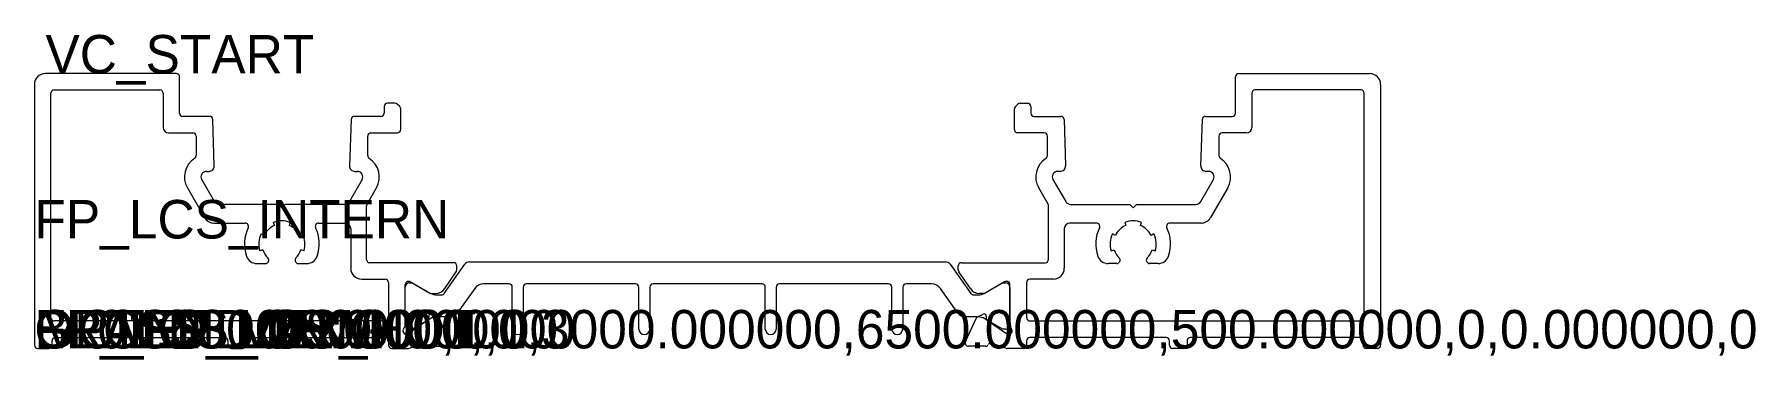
# Model space of a CAD drawing. Header units: metres. Extents: x -62 to 94, y -1 to 136.
# Drawn here: x -62.1 to 94.4, y 106.5 to 136.1 of the extents above.
import ezdxf

# ---------------------------------------------------------------- set-up
doc = ezdxf.new("R2010")
doc.units = ezdxf.units.M

msp = doc.modelspace()

# ---------------------------------------------------------------- linework, layer by layer
for p, q in [((-62.124952, 131.502047), (-62.124952, 107.802047)), ((-49.224952, 132.502047), (-61.124952, 132.502047)), ((-48.924952, 128.902047), (-48.924952, 132.202047)), ((47.075048, 128.902047), (47.075048, 132.202047)), ((47.375048, 132.502047), (59.275048, 132.502047)), ((60.275048, 131.502047), (60.275048, 107.802047)), ((-60.624952, 110.302047), (-60.624952, 130.702047)), ((-60.324952, 131.002047), (-50.724952, 131.002047)), ((-50.424952, 130.702047), (-50.424952, 127.602047)), ((48.575048, 130.702047), (48.575048, 127.602047)), ((58.475048, 131.002047), (48.875048, 131.002047)), ((58.775048, 110.302047), (58.775048, 130.702047)), ((-46.214658, 128.602047), (-48.624952, 128.602047)), ((-30.624952, 128.602047), (-33.035245, 128.602047)), ((-30.324952, 129.502047), (-30.324952, 128.902047)), ((-29.349216, 129.802047), (-30.024952, 129.802047)), ((-28.912819, 129.489915), (-29.137084, 129.714179)), ((-28.824952, 127.402047), (-28.824952, 129.277783)), ((26.975048, 127.402047), (26.975048, 129.277783)), ((27.062916, 129.489915), (27.287181, 129.714179)), ((27.499313, 129.802047), (28.175048, 129.802047)), ((28.475048, 129.502047), (28.475048, 128.902047)), ((28.775048, 128.602047), (31.185342, 128.602047)), ((44.364755, 128.602047), (46.775048, 128.602047)), ((-49.924952, 127.102047), (-47.724952, 127.102047)), ((-47.424952, 126.802047), (-47.424952, 125.038755)), ((-45.768417, 124.119497), (-45.914841, 128.312517)), ((-33.335062, 128.312517), (-33.481486, 124.119497)), ((-31.824952, 125.038755), (-31.824952, 126.802047)), ((-31.524952, 127.102047), (-29.124952, 127.102047)), ((29.675048, 127.102047), (27.275048, 127.102047)), ((29.975048, 125.038755), (29.975048, 126.802047)), ((31.485159, 128.312517), (31.631583, 124.119497)), ((43.918514, 124.119497), (44.064938, 128.312517)), ((45.575048, 126.802047), (45.575048, 125.038755)), ((48.075048, 127.102047), (45.875048, 127.102047)), ((-48.216373, 122.102047), (-46.657527, 119.402047)), ((-45.762634, 120.852047), (-46.917335, 122.852047)), ((-46.484322, 123.602047), (-46.268113, 123.602047)), ((-32.332568, 122.852047), (-33.487269, 120.852047)), ((-32.98179, 123.602047), (-32.765581, 123.602047)), ((-31.884784, 120.627632), (-31.03353, 122.102047)), ((30.034881, 120.627632), (29.183627, 122.102047)), ((30.482665, 122.852047), (31.637366, 120.852047)), ((31.131887, 123.602047), (30.915678, 123.602047)), ((43.912731, 120.852047), (45.067432, 122.852047)), ((44.634419, 123.602047), (44.41821, 123.602047)), ((46.36647, 122.102047), (44.807624, 119.402047)), ((-39.916928, 120.602047), (-45.329622, 120.602047)), ((-39.616928, 120.302047), (-39.916928, 120.602047)), ((-39.316928, 120.602047), (-39.616928, 120.302047)), ((-33.920281, 120.602047), (-39.316928, 120.602047)), ((32.070378, 120.602047), (37.467025, 120.602047)), ((37.467025, 120.602047), (37.767025, 120.302047)), ((37.767025, 120.302047), (38.067025, 120.602047)), ((38.067025, 120.602047), (43.479719, 120.602047)), ((-40.282565, 118.677614), (-40.392168, 118.956876)), ((-38.857735, 118.956876), (-38.967338, 118.677614)), ((-31.924976, 115.602042), (-31.924976, 120.477632)), ((30.075073, 115.602042), (30.075073, 120.477632)), ((37.007832, 118.956876), (37.117435, 118.677614)), ((38.432662, 118.677614), (38.542265, 118.956876)), ((-45.791502, 118.902047), (-42.961114, 118.902047)), ((-41.516986, 117.913197), (-41.246695, 117.783032)), ((-38.003208, 117.783032), (-37.732917, 117.913197)), ((-36.288789, 118.902047), (-33.864542, 118.902047)), ((-33.364542, 118.402047), (-33.364542, 114.802042)), ((31.514639, 118.402047), (31.514639, 114.802042)), ((34.438886, 118.902047), (32.014639, 118.902047)), ((36.153305, 117.783032), (35.883014, 117.913197)), ((39.667083, 117.913197), (39.396792, 117.783032)), ((43.941599, 118.902047), (41.111211, 118.902047)), ((-41.344983, 116.471482), (-41.631654, 116.383056)), ((-37.618249, 116.383056), (-37.90492, 116.471482)), ((35.768346, 116.383056), (36.055017, 116.471482)), ((39.49508, 116.471482), (39.781751, 116.383056)), ((-41.895399, 115.224182), (-41.116907, 115.224182)), ((-38.132997, 115.224182), (-37.354504, 115.224182)), ((-24.024162, 115.302042), (-31.624976, 115.302042)), ((-24.863738, 112.494006), (-22.982299, 115.155769)), ((-24.819933, 112.938516), (-23.778417, 114.467547)), ((-23.724162, 114.63962), (-23.724162, 115.002042)), ((-22.573999, 115.367167), (20.724096, 115.367167)), ((21.132396, 115.155769), (23.013835, 112.494006)), ((21.874259, 114.63962), (21.874259, 115.002042)), ((22.97003, 112.938516), (21.928514, 114.467547)), ((22.174259, 115.302042), (29.775073, 115.302042)), ((36.283093, 115.224182), (35.504601, 115.224182)), ((40.045496, 115.224182), (39.267003, 115.224182)), ((-32.364542, 113.802042), (-30.224952, 113.802042)), ((-29.924952, 113.502042), (-29.924952, 110.302047)), ((-28.424952, 109.549251), (-28.424952, 113.302038)), ((-28.424952, 109.667167), (-28.424952, 113.067167)), ((-28.124162, 113.602038), (-28.077752, 113.602038)), ((-28.024952, 113.467167), (-27.818507, 113.467167)), ((-27.927752, 113.561845), (-26.160765, 112.541675)), ((-27.718563, 113.440404), (-26.136619, 112.527744)), ((-22.096221, 112.944372), (-23.619042, 110.789962)), ((-18.974952, 113.367167), (-21.279621, 113.367167)), ((-18.674952, 109.267167), (-18.674952, 113.067167)), ((-17.674952, 113.067167), (-17.674952, 109.267167)), ((-7.474952, 113.367167), (-17.374952, 113.367167)), ((-7.174952, 109.267167), (-7.174952, 113.067167)), ((-6.174952, 113.067167), (-6.174952, 109.267167)), ((4.025048, 113.367167), (-5.874952, 113.367167)), ((4.325048, 109.267167), (4.325048, 113.067167)), ((5.325048, 113.067167), (5.325048, 109.267167)), ((15.525048, 113.367167), (5.625048, 113.367167)), ((15.825048, 109.267167), (15.825048, 113.067167)), ((16.825048, 113.067167), (16.825048, 109.267167)), ((19.429718, 113.367167), (17.125048, 113.367167)), ((21.769139, 110.789962), (20.246318, 112.944372)), ((24.286716, 112.527744), (25.868659, 113.440404)), ((26.077849, 113.561845), (24.310862, 112.541675)), ((25.968604, 113.467167), (26.175048, 113.467167)), ((26.274259, 113.602038), (26.227849, 113.602038)), ((26.575048, 109.549251), (26.575048, 113.302038)), ((26.575048, 113.067167), (26.575048, 109.667167)), ((28.075048, 113.502042), (28.075048, 110.302047)), ((30.514639, 113.802042), (28.375048, 113.802042)), ((-26.010765, 112.501482), (-25.646413, 112.501482)), ((-25.536952, 112.367167), (-25.108718, 112.367167)), ((23.258815, 112.367167), (23.687049, 112.367167)), ((24.160862, 112.501482), (23.79651, 112.501482)), ((-30.224952, 110.002047), (-60.324952, 110.002047)), ((-26.391459, 110.033778), (-28.020215, 108.909312)), ((-26.136619, 110.20659), (-27.718563, 109.29393)), ((-26.272177, 110.41992), (-26.262876, 110.304825)), ((-25.479682, 110.376009), (-25.987105, 110.616729)), ((-24.435641, 110.367167), (-25.536952, 110.367167)), ((-24.386096, 108.122683), (-25.334746, 110.228198)), ((22.536193, 108.122683), (23.484843, 110.228198)), ((23.687049, 110.367167), (22.585738, 110.367167)), ((23.629779, 110.376009), (24.137202, 110.616729)), ((25.868659, 109.29393), (24.286716, 110.20659)), ((24.422274, 110.41992), (24.412972, 110.304825)), ((24.541556, 110.033778), (26.170312, 108.909312)), ((28.375048, 110.002047), (58.475048, 110.002047)), ((-60.524952, 107.802047), (-60.524952, 108.202047)), ((-60.224952, 108.502047), (-44.824952, 108.502047)), ((-44.524952, 108.202047), (-44.524952, 107.802047)), ((-42.924952, 107.802047), (-42.924952, 108.202047)), ((-42.624952, 108.502047), (-30.224952, 108.502047)), ((-29.924952, 108.202047), (-29.924952, 107.802047)), ((-28.020215, 108.909312), (-28.202925, 108.827965)), ((-28.055497, 107.519744), (-26.753635, 107.987883)), ((-27.818507, 109.267167), (-28.024952, 109.267167)), ((26.205594, 107.519744), (24.903732, 107.987883)), ((26.175048, 109.267167), (25.968604, 109.267167)), ((26.170312, 108.909312), (26.353022, 108.827965)), ((28.075048, 108.202047), (28.075048, 107.802047)), ((40.775048, 108.502047), (28.375048, 108.502047)), ((41.075048, 107.802047), (41.075048, 108.202047)), ((42.675048, 108.202047), (42.675048, 107.802047)), ((58.375048, 108.502047), (42.975048, 108.502047)), ((58.675048, 107.802047), (58.675048, 108.202047)), ((-61.824952, 107.502047), (-60.824952, 107.502047)), ((-44.224952, 107.502047), (-43.224952, 107.502047)), ((-29.624952, 107.502047), (-28.157011, 107.502047)), ((-26.239737, 107.708165), (-24.660809, 107.697708)), ((24.389834, 107.708165), (22.810906, 107.697708)), ((27.775048, 107.502047), (26.307108, 107.502047)), ((42.375048, 107.502047), (41.375048, 107.502047)), ((59.975048, 107.502047), (58.975048, 107.502047))]:
    msp.add_line(p, q)
for centre, radius, start, end in [((-61.124952, 131.502047), 1, 90, 180), ((-49.224952, 132.202047), 0.3, 0, 90), ((47.375048, 132.202047), 0.3, 90, 180), ((59.275048, 131.502047), 1, 0, 90), ((-60.324952, 130.702047), 0.3, 90, 180), ((-50.724952, 130.702047), 0.3, 0, 90), ((48.875048, 130.702047), 0.3, 90, 180), ((58.475048, 130.702047), 0.3, 0, 90), ((-48.624952, 128.902047), 0.3, 180, 270), ((-46.214658, 128.302047), 0.3, 2, 90), ((-33.035245, 128.302047), 0.3, 90, 178), ((-30.624952, 128.902047), 0.3, 270, 0), ((-30.024952, 129.502047), 0.3, 90, 180), ((-29.349216, 129.502047), 0.3, 45, 90), ((-29.124952, 129.277783), 0.3, 0, 45), ((27.275048, 129.277783), 0.3, 135, 180), ((27.499313, 129.502047), 0.3, 90, 135), ((28.175048, 129.502047), 0.3, 0, 90), ((28.775048, 128.902047), 0.3, 180, 270), ((31.185342, 128.302047), 0.3, 2, 90), ((44.364755, 128.302047), 0.3, 90, 178), ((46.775048, 128.902047), 0.3, 270, 0), ((-49.924952, 127.602047), 0.5, 180, 270), ((-47.724952, 126.802047), 0.3, 0, 90), ((-31.524952, 126.802047), 0.3, 90, 180), ((-29.124952, 127.402047), 0.3, 270, 0), ((27.275048, 127.402047), 0.3, 180, 270), ((29.675048, 126.802047), 0.3, 0, 90), ((45.875048, 126.802047), 0.3, 90, 180), ((48.075048, 127.602047), 0.5, 270, 0), ((-46.484322, 123.102047), 2, 122.643077, 210), ((-47.724952, 125.038755), 0.3, 302.643077, 0), ((-46.268113, 124.102047), 0.5, 270, 2), ((-32.98179, 124.102047), 0.5, 178, 270), ((-31.524952, 125.038755), 0.3, 180, 237.356923), ((-32.765581, 123.102047), 2, 330, 57.356923), ((30.915678, 123.102047), 2, 122.643077, 210), ((29.675048, 125.038755), 0.3, 302.643077, 0), ((31.131887, 124.102047), 0.5, 270, 2), ((44.41821, 124.102047), 0.5, 178, 270), ((45.875048, 125.038755), 0.3, 180, 237.356923), ((44.634419, 123.102047), 2, 330, 57.356923), ((-46.484322, 123.102047), 0.5, 90, 210), ((-32.765581, 123.102047), 0.5, 330, 90), ((30.915678, 123.102047), 0.5, 90, 210), ((44.634419, 123.102047), 0.5, 330, 90), ((-45.329622, 121.102047), 0.5, 210, 270), ((-33.920281, 121.102047), 0.5, 270, 330), ((-31.624976, 120.477632), 0.3, 150, 180), ((29.775073, 120.477632), 0.3, 0, 30), ((32.070378, 121.102047), 0.5, 210, 270), ((43.479719, 121.102047), 0.5, 270, 330), ((-45.791502, 119.902047), 1, 210, 270), ((-39.624952, 117.002042), 2.1, 68.571429, 111.428571), ((37.775048, 117.002042), 2.1, 68.571429, 111.428571), ((43.941599, 119.902047), 1, 270, 330), ((-39.624952, 117.002042), 3.4, 154.377876, 198.911563), ((-42.961114, 118.602047), 0.3, 334.377876, 90), ((-39.624952, 117.002042), 2.1, 154.285714, 197.142857), ((-39.624952, 117.002042), 1.8, 111.428571, 154.285714), ((-39.624952, 117.002042), 1.8, 25.714286, 68.571429), ((-39.624952, 117.002042), 2.1, 342.857143, 25.714286), ((-36.288789, 118.602047), 0.3, 90, 205.622124), ((-39.624952, 117.002042), 3.4, 341.088437, 25.622124), ((-33.864542, 118.402047), 0.5, 0, 90), ((32.014639, 118.402047), 0.5, 90, 180), ((37.775048, 117.002042), 3.4, 154.377876, 198.911563), ((34.438886, 118.602047), 0.3, 334.377876, 90), ((37.775048, 117.002042), 2.1, 154.285714, 197.142857), ((37.775048, 117.002042), 1.8, 111.428571, 154.285714), ((37.775048, 117.002042), 1.8, 25.714286, 68.571429), ((37.775048, 117.002042), 2.1, 342.857143, 25.714286), ((41.111211, 118.602047), 0.3, 90, 205.622124), ((37.775048, 117.002042), 3.4, 341.088437, 25.622124), ((-41.895399, 116.224182), 1, 198.911563, 270), ((-39.624952, 117.002042), 1.8, 197.142857, 224.728071), ((-39.624952, 117.002042), 1.8, 315.271929, 342.857143), ((-37.354504, 116.224182), 1, 270, 341.088437), ((35.504601, 116.224182), 1, 198.911563, 270), ((37.775048, 117.002042), 1.8, 197.142857, 224.728071), ((37.775048, 117.002042), 1.8, 315.271929, 342.857143), ((40.045496, 116.224182), 1, 270, 341.088437), ((-41.116907, 115.524182), 0.3, 270, 44.728071), ((-38.132997, 115.524182), 0.3, 135.271929, 270), ((-32.364542, 114.802042), 1, 180, 270), ((-31.624976, 115.602042), 0.3, 180, 270), ((-24.024162, 115.002042), 0.3, 0, 90), ((-24.024162, 114.63962), 0.3, 324.99999, 0), ((-22.573999, 114.867167), 0.5, 90, 144.745828), ((20.724096, 114.867167), 0.5, 35.254172, 90), ((22.174259, 115.002042), 0.3, 90, 180), ((22.174259, 114.63962), 0.3, 180, 215.00001), ((29.775073, 115.602042), 0.3, 270, 0), ((30.514639, 114.802042), 1, 270, 0), ((36.283093, 115.524182), 0.3, 270, 44.728071), ((39.267003, 115.524182), 0.3, 135.271929, 270), ((-30.224952, 113.502042), 0.3, 0, 90), ((-28.123603, 113.300686), 0.301352, 90, 180), ((-28.024952, 113.067167), 0.4, 90, 180), ((-28.077752, 113.302038), 0.3, 60, 90), ((-27.818507, 113.267167), 0.2, 60.018361, 90), ((-25.646413, 113.501482), 1, 270, 325.73883), ((-21.279621, 112.367167), 1, 90, 144.745828), ((-18.974952, 113.067167), 0.3, 0, 90), ((-17.374952, 113.067167), 0.3, 90, 180), ((-7.474952, 113.067167), 0.3, 0, 90), ((-5.874952, 113.067167), 0.3, 90, 180), ((4.025048, 113.067167), 0.3, 0, 90), ((5.625048, 113.067167), 0.3, 90, 180), ((15.525048, 113.067167), 0.3, 0, 90), ((17.125048, 113.067167), 0.3, 90, 180), ((19.429718, 112.367167), 1, 35.254172, 90), ((23.79651, 113.501482), 1, 214.26117, 270), ((25.968604, 113.267167), 0.2, 90, 119.981639), ((26.227849, 113.302038), 0.3, 90, 120), ((26.175048, 113.067167), 0.4, 0, 90), ((26.2737, 113.300686), 0.301352, 0, 90), ((28.375048, 113.502042), 0.3, 90, 180), ((-26.010765, 112.801482), 0.3, 240, 270), ((-25.536952, 113.567167), 1.2, 240.018361, 270), ((-25.108718, 112.667167), 0.3, 270, 324.745828), ((23.258815, 112.667167), 0.3, 215.254172, 270), ((23.687049, 113.567167), 1.2, 270, 299.981639), ((24.160862, 112.801482), 0.3, 270, 300), ((-60.324952, 110.302047), 0.3, 180, 270), ((-30.224952, 110.302047), 0.3, 270, 0), ((-28.724952, 109.549251), 0.3, 311.812671, 0), ((-28.024952, 109.667167), 0.4, 180, 270), ((-26.561901, 110.280658), 0.3, 304.620541, 4.620541), ((-26.072827, 110.436031), 0.2, 64.620541, 184.620541), ((-25.536952, 109.167167), 1.2, 90, 119.981639), ((-25.608266, 110.104963), 0.3, 24.254172, 64.620541), ((-24.435641, 111.367167), 1, 270, 324.745828), ((22.585738, 111.367167), 1, 215.254172, 270), ((23.758363, 110.104963), 0.3, 115.379459, 155.745828), ((23.687049, 109.167167), 1.2, 60.018361, 90), ((24.222924, 110.436031), 0.2, 355.379459, 115.379459), ((24.711997, 110.280658), 0.3, 175.379459, 235.379459), ((26.175048, 109.667167), 0.4, 270, 0), ((26.875048, 109.549251), 0.3, 180, 228.187329), ((28.375048, 110.302047), 0.3, 180, 270), ((58.475048, 110.302047), 0.3, 270, 0), ((-60.224952, 108.202047), 0.3, 90, 180), ((-44.824952, 108.202047), 0.3, 0, 90), ((-42.624952, 108.202047), 0.3, 90, 180), ((-30.224952, 108.202047), 0.3, 0, 90), ((-28.324927, 109.102047), 0.300009, 131.812671, 293.995287), ((-27.818507, 109.467167), 0.2, 270, 299.981639), ((-26.674116, 107.766746), 0.235, 24, 109.778171), ((-24.658822, 107.997701), 0.3, 270, 24.620541), ((-18.174952, 109.267167), 0.5, 180, 0), ((-6.674952, 109.267167), 0.5, 180, 0), ((4.825048, 109.267167), 0.5, 180, 0), ((16.325048, 109.267167), 0.5, 180, 0), ((22.808919, 107.997701), 0.3, 155.379459, 270), ((24.824212, 107.766746), 0.235, 70.221829, 156), ((25.968604, 109.467167), 0.2, 240.018361, 270), ((26.475024, 109.102047), 0.300009, 246.004713, 48.187329), ((28.375048, 108.202047), 0.3, 90, 180), ((40.775048, 108.202047), 0.3, 0, 90), ((42.975048, 108.202047), 0.3, 90, 180), ((58.375048, 108.202047), 0.3, 0, 90), ((-61.824952, 107.802047), 0.3, 180, 270), ((-60.824952, 107.802047), 0.3, 270, 0), ((-44.224952, 107.802047), 0.3, 180, 270), ((-43.224952, 107.802047), 0.3, 270, 0), ((-29.624952, 107.802047), 0.3, 180, 270), ((-28.157011, 107.802047), 0.3, 270, 289.778171), ((-26.238181, 107.94316), 0.235, 204, 270), ((24.388278, 107.94316), 0.235, 270, 336), ((26.307108, 107.802047), 0.3, 250.221829, 270), ((27.775048, 107.802047), 0.3, 270, 0), ((41.375048, 107.802047), 0.3, 180, 270), ((42.375048, 107.802047), 0.3, 270, 0), ((58.975048, 107.802047), 0.3, 180, 270), ((59.975048, 107.802047), 0.3, 270, 0)]:
    msp.add_arc(centre, radius, start, end)

# ---------------------------------------------------------------- texts
for tag, p in [('VC_START', (-61.124952, 132.502047)), ('FP_LCS_INTERN', (-62.124952, 117.502047)), ('OPTI:500.000000,1,0,3000.000000,6500.000000,500.000000,0,0.000000,0', (-62.124952, 107.502047)), ('GLASS_MIN:0.000000', (-62.124952, 107.502047)), ('GLASS_MAX:0.000000', (-62.124952, 107.502047)), ('FRONT_VIEW', (-62.124952, 107.502047)), ('BL01:6800.000000,,1', (-62.124952, 107.502047)), ('FP_LCS_ORIG', (-62.124952, 107.502047)), ('VC_END', (-61.324952, 107.502047)), ('FP_LCS_HOT', (-52.124952, 107.502047))]:
    msp.add_attdef(tag, p, '', height=3.5)

doc.saveas('drawing.dxf')
